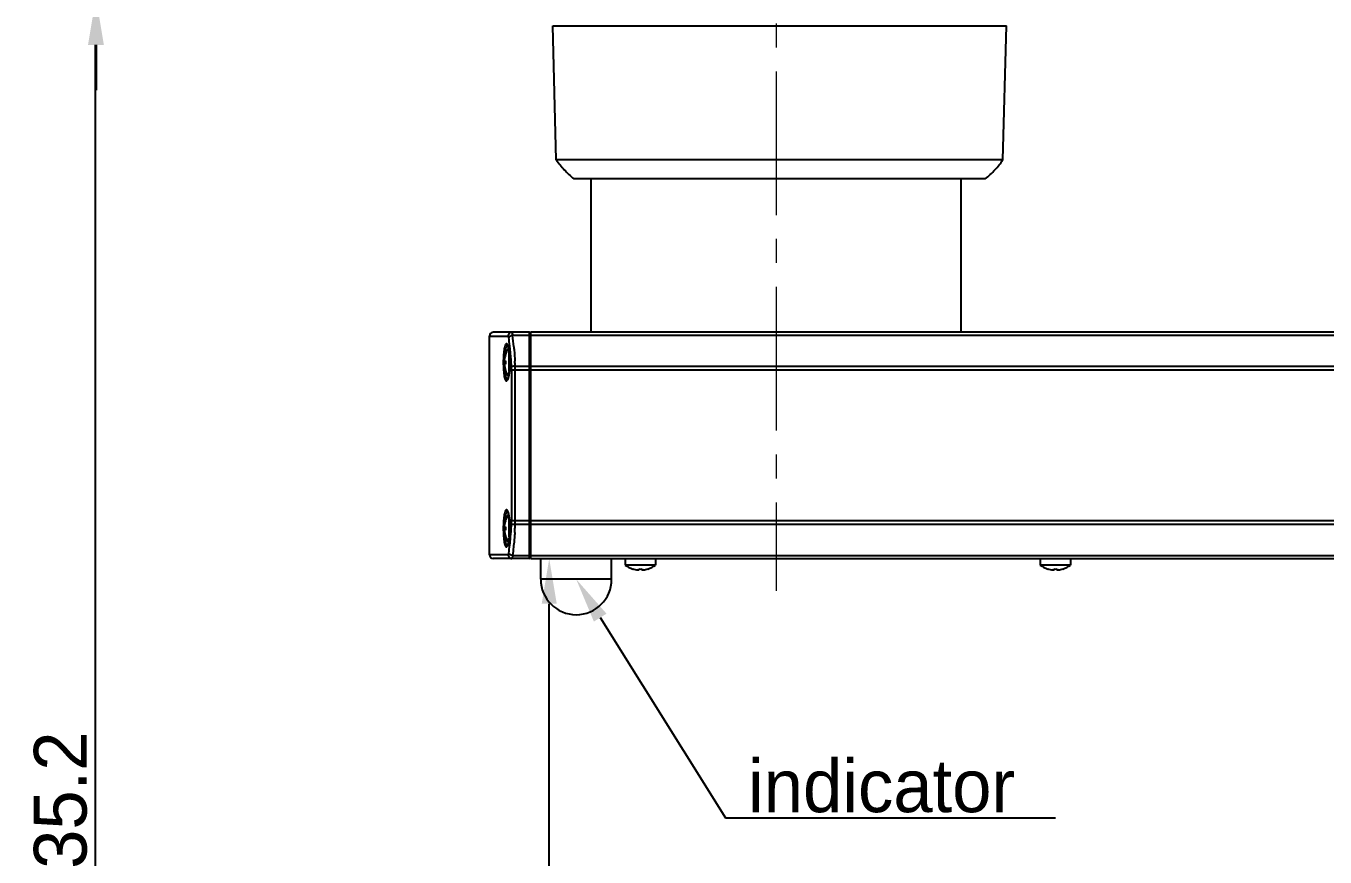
# Model space of a CAD drawing. Header units: millimetres. Extents: x 4086 to 8300, y 123 to 1549.
# Drawn here: x 6696.8 to 6868.9, y 976.3 to 1086.5 of the extents above; entities that cross this region are included whole.
import ezdxf
from ezdxf import colors
from ezdxf.entities.mleader import LeaderData, LeaderLine
from ezdxf.math import Vec2, Vec3

# ---------------------------------------------------------------- set-up
doc = ezdxf.new("R2010")
doc.units = ezdxf.units.MM
doc.linetypes.add('CENTER2', pattern=[28.575, 19.05, -3.175, 3.175, -3.175])
doc.layers.add('中心线层', color=7, linetype='CENTER2', lineweight=0)
doc.layers.add('标注层', color=7, linetype='Continuous', lineweight=0)
doc.layers.add('外形图', color=7, linetype='Continuous')
doc.styles.add('思源黑', font='SourceHanSansCN-Normal.ttf')
doc.dimstyles.new('尺寸标注_1_4比例', dxfattribs={"dimtxt": 7, "dimasz": 6, "dimexe": 2, "dimexo": 1.5, "dimgap": 1, "dimtad": 1, "dimdec": 1, "dimlfac": 4, "dimdsep": 46, "dimtxsty": '思源黑', "dimcen": 0.09, "dimadec": 0, "dimazin": 0, "dimtp": 0.01, "dimtm": 0.01, "dimtfac": 1, "dimtdec": 1, "dimtofl": 0, "dimtmove": 0, "dimatfit": 3, "dimfxl": 1, "dimtolj": 1, "dimarcsym": 0})

# ---------------------------------------------------------------- blocks, each defined once
blk = doc.blocks.new('*D1288')
at = {"layer": 'Defpoints', "color": 0}
for p in [(6724.63, 1097.49), (6706.08, 1089.99), (6724.63, 1089.99)]:
    blk.add_point(p, dxfattribs=at)
at = {"layer": '标注层', "color": 0, "lineweight": -2}
for p, q in [((6706.08, 1103.49), (6706.08, 1109.49)), ((6723.13, 1097.49), (6704.08, 1097.49)), ((6723.13, 1089.99), (6704.08, 1089.99)), ((6706.08, 1083.99), (6706.08, 1077.99))]:
    blk.add_line(p, q, dxfattribs=at)
at = {"layer": '标注层', "color": 0}
for points in [[(6705.08, 1103.49), (6707.08, 1103.49), (6706.08, 1097.49)], [(6707.08, 1083.99), (6705.08, 1083.99), (6706.08, 1089.99)]]:
    blk.add_solid(points, dxfattribs=at)
at = {"layer": '标注层', "color": 0, "insert": (6701.45, 1093.42), "char_height": 7, "attachment_point": 5, "rotation": 90, "style": '思源黑'}
blk.add_mtext('\\A1;30', dxfattribs=at)
blk = doc.blocks.new('*D1290')
at = {"layer": 'Defpoints', "color": 0}
for p in [(6705.98, 1089.99), (6723.13, 1089.99), (7085.41, 872.48)]:
    blk.add_point(p, dxfattribs=at)
at = {"layer": '标注层', "color": 0, "lineweight": -2}
for p, q in [((6721.63, 1089.99), (6703.98, 1089.99)), ((6705.98, 878.48), (6705.98, 1083.99)), ((7083.91, 872.48), (6703.98, 872.48))]:
    blk.add_line(p, q, dxfattribs=at)
at = {"layer": '标注层', "color": 0}
for points in [[(6706.98, 1083.99), (6704.98, 1083.99), (6705.98, 1089.99)], [(6704.98, 878.48), (6706.98, 878.48), (6705.98, 872.48)]]:
    blk.add_solid(points, dxfattribs=at)
at = {"layer": '标注层', "color": 0, "insert": (6701.35, 981.24), "char_height": 7, "attachment_point": 5, "rotation": 90, "style": '思源黑'}
blk.add_mtext('\\A1;435.2', dxfattribs=at)
blk = doc.blocks.new('*D1292')
at = {"layer": 'Defpoints', "color": 0}
for p in [(6827.13, 1097.49), (6990.69, 1097.49), (6915.43, 1087.13)]:
    blk.add_point(p, dxfattribs=at)
at = {"layer": '标注层', "color": 0, "lineweight": -2}
for p, q in [((6990.69, 1103.49), (6990.69, 1121.12)), ((6828.63, 1097.49), (6992.69, 1097.49)), ((6916.93, 1087.13), (6992.69, 1087.13)), ((6990.69, 1081.13), (6990.69, 1075.13))]:
    blk.add_line(p, q, dxfattribs=at)
at = {"layer": '标注层', "color": 0}
for points in [[(6989.69, 1103.49), (6991.69, 1103.49), (6990.69, 1097.49)], [(6991.69, 1081.13), (6989.69, 1081.13), (6990.69, 1087.13)]]:
    blk.add_solid(points, dxfattribs=at)
at = {"layer": '标注层', "color": 0, "insert": (6986.13, 1115.3), "char_height": 7, "attachment_point": 5, "rotation": 90, "style": '思源黑'}
blk.add_mtext('\\A1;22', dxfattribs=at)
blk = doc.blocks.new('*D1296')
at = {"layer": 'Defpoints', "color": 0}
for p in [(6825.63, 1097.49), (7146.83, 1097.49), (7071.18, 836.63)]:
    blk.add_point(p, dxfattribs=at)
at = {"layer": '标注层', "color": 0, "lineweight": -2}
for p, q in [((6827.13, 1097.49), (7148.83, 1097.49)), ((7146.83, 842.63), (7146.83, 1091.49)), ((7072.68, 836.63), (7148.83, 836.63))]:
    blk.add_line(p, q, dxfattribs=at)
at = {"layer": '标注层', "color": 0}
for points in [[(7147.83, 1091.49), (7145.83, 1091.49), (7146.83, 1097.49)], [(7145.83, 842.63), (7147.83, 842.63), (7146.83, 836.63)]]:
    blk.add_solid(points, dxfattribs=at)
at = {"layer": '标注层', "color": 0, "insert": (7142.2, 969.51), "char_height": 7, "attachment_point": 5, "rotation": 90, "style": '思源黑'}
blk.add_mtext('\\A1;523.7', dxfattribs=at)
blk = doc.blocks.new('*D1348')
at = {"layer": 'Defpoints', "color": 0}
for p in [(6763.68, 1015.88), (6766.1, 1015.88), (6905.35, 908.39)]:
    blk.add_point(p, dxfattribs=at)
at = {"layer": '标注层', "color": 0, "lineweight": -2}
for p, q in [((6765.18, 1015.88), (6768.1, 1015.88)), ((6766.1, 914.39), (6766.1, 1009.88)), ((6903.85, 908.39), (6764.1, 908.39))]:
    blk.add_line(p, q, dxfattribs=at)
at = {"layer": '标注层', "color": 0}
for points in [[(6767.1, 1009.88), (6765.1, 1009.88), (6766.1, 1015.88)], [(6765.1, 914.39), (6767.1, 914.39), (6766.1, 908.39)]]:
    blk.add_solid(points, dxfattribs=at)
at = {"layer": '标注层', "color": 0, "insert": (6761.46, 962.14), "char_height": 7, "attachment_point": 5, "rotation": 90, "style": '思源黑'}
blk.add_mtext('\\A1;430', dxfattribs=at)
blk = doc.blocks.new('*D1349')
at = {"layer": 'Defpoints', "color": 0}
for p in [(6817.4, 1097.49), (7115.06, 1097.49), (7067.16, 1012.17)]:
    blk.add_point(p, dxfattribs=at)
at = {"layer": '标注层', "color": 0, "lineweight": -2}
for p, q in [((6818.9, 1097.49), (7117.06, 1097.49)), ((7115.06, 1018.17), (7115.06, 1091.49)), ((7068.66, 1012.17), (7117.06, 1012.17))]:
    blk.add_line(p, q, dxfattribs=at)
at = {"layer": '标注层', "color": 0}
for points in [[(7116.06, 1091.49), (7114.06, 1091.49), (7115.06, 1097.49)], [(7114.06, 1018.17), (7116.06, 1018.17), (7115.06, 1012.17)]]:
    blk.add_solid(points, dxfattribs=at)
at = {"layer": '标注层', "color": 0, "insert": (7110.43, 1054.83), "char_height": 7, "attachment_point": 5, "rotation": 90, "style": '思源黑'}
blk.add_mtext('\\A1;167.3', dxfattribs=at)

msp = doc.modelspace()

# ---------------------------------------------------------------- linework, layer by layer
at = {"layer": '中心线层'}
msp.add_line((6796.1752, 1109.0584), (6796.1752, 1011.6098), dxfattribs=at)
at = {"layer": '外形图', "color": 7, "linetype": 'Continuous'}
for p, q in [((6767.0353, 1068.7367), (6766.5701, 1086.4998)), ((6766.5701, 1086.4998), (6826.6875, 1086.4998)), ((6826.2224, 1068.7367), (6826.6875, 1086.4998)), ((6826.2224, 1068.7367), (6767.0353, 1068.7367)), ((6823.8788, 1066.2367), (6769.3788, 1066.2367)), ((6771.6752, 1045.8846), (6771.6752, 1066.2367)), ((6820.6752, 1045.8846), (6820.6752, 1066.2367)), ((6758.1752, 1016.3846), (6758.1752, 1045.3846)), ((6758.1752, 1045.3846), (6760.6632, 1045.3846)), ((6763.4252, 1045.8846), (6758.6752, 1045.8846)), ((6763.4252, 1045.4768), (6761.2295, 1045.4768)), ((6763.4252, 1045.8846), (6763.4252, 1015.8846)), ((6763.6752, 1015.8846), (6763.6752, 1045.8846)), ((6962.1752, 1045.8846), (6763.6752, 1045.8846)), ((6962.1752, 1045.4768), (6763.6752, 1045.4768)), ((6760.1562, 1041.8846), (6760.0159, 1041.8846)), ((6760.1538, 1042.1046), (6760.2919, 1042.1046)), ((6760.1538, 1041.6646), (6760.2919, 1041.6646)), ((6760.2919, 1042.8884), (6760.2853, 1042.8922)), ((6760.8134, 1040.7426), (6760.8134, 1043.0279)), ((6760.865, 1042.2525), (6760.8703, 1041.8846)), ((6760.8703, 1041.8846), (6760.8655, 1041.5361)), ((6760.8703, 1041.8846), (6760.873, 1041.8846)), ((6760.2853, 1040.8771), (6760.2919, 1040.8809)), ((6761.0946, 1040.8846), (6761.0946, 1020.8846)), ((6761.0946, 1040.8846), (6964.7557, 1040.8846)), ((6761.5795, 1041.3846), (6763.4252, 1041.3846)), ((6761.585, 1020.8846), (6761.585, 1040.8846)), ((6763.6752, 1041.3846), (6962.1752, 1041.3846)), ((6760.2919, 1020.8884), (6760.2853, 1020.8922)), ((6760.8134, 1018.7426), (6760.8134, 1021.0279)), ((6964.7557, 1020.8846), (6761.0946, 1020.8846)), ((6760.1562, 1019.8846), (6760.0159, 1019.8846)), ((6760.1538, 1020.1046), (6760.2919, 1020.1046)), ((6760.1538, 1019.6646), (6760.2919, 1019.6646)), ((6760.865, 1020.2525), (6760.8703, 1019.8846)), ((6760.8703, 1019.8846), (6760.8655, 1019.5361)), ((6760.8703, 1019.8846), (6760.873, 1019.8846)), ((6763.4252, 1020.3846), (6761.5795, 1020.3846)), ((6962.1752, 1020.3846), (6763.6752, 1020.3846)), ((6760.2853, 1018.8771), (6760.2919, 1018.8809)), ((6760.6632, 1016.3846), (6758.1752, 1016.3846)), ((6763.4252, 1015.8846), (6758.6752, 1015.8846)), ((6761.2295, 1016.2924), (6763.4252, 1016.2924)), ((6763.6752, 1016.2924), (6962.1752, 1016.2924)), ((6763.6752, 1015.8846), (6962.1752, 1015.8846)), ((6764.9752, 1013.1346), (6764.9752, 1015.8846)), ((6774.3752, 1013.1346), (6774.3752, 1015.8846)), ((6776.1752, 1015.8846), (6776.1752, 1015.0229)), ((6780.1752, 1015.8846), (6780.1752, 1015.0229)), ((6831.1752, 1015.8846), (6831.1752, 1015.0229)), ((6835.1752, 1015.8846), (6835.1752, 1015.0229)), ((6780.1752, 1015.0229), (6776.1752, 1015.0229)), ((6777.1714, 1014.5013), (6777.1676, 1014.4947)), ((6777.9552, 1014.3632), (6777.9552, 1014.5013)), ((6778.3952, 1014.5013), (6778.3952, 1014.3632)), ((6779.1827, 1014.4947), (6779.1789, 1014.5013)), ((6835.1752, 1015.0229), (6831.1752, 1015.0229)), ((6832.1714, 1014.5013), (6832.1676, 1014.4947)), ((6832.9552, 1014.3632), (6832.9552, 1014.5013)), ((6833.3952, 1014.5013), (6833.3952, 1014.3632)), ((6834.1827, 1014.4947), (6834.1789, 1014.5013)), ((6774.3752, 1013.1346), (6764.9752, 1013.1346))]:
    msp.add_line(p, q, dxfattribs=at)
for points in [[(6760.5488, 1044.1895), (6760.5551, 1044.1809), (6760.6445, 1043.9778), (6760.7451, 1043.5508)], [(6760.7451, 1043.5508), (6760.8231, 1042.9537), (6760.865, 1042.2525)], [(6760.8655, 1041.5361), (6760.8235, 1040.8193), (6760.7436, 1040.2101)], [(6760.7436, 1040.2101), (6760.6409, 1039.7806), (6760.6122, 1039.7012)], [(6760.6122, 1039.7012), (6760.553, 1039.5853), (6760.5677, 1039.5766)], [(6760.5488, 1022.1895), (6760.5551, 1022.1809), (6760.6445, 1021.9778), (6760.7451, 1021.5508)], [(6760.7451, 1021.5508), (6760.8231, 1020.9537), (6760.865, 1020.2525)], [(6760.8655, 1019.5361), (6760.8235, 1018.8193), (6760.7436, 1018.2101)], [(6760.6122, 1017.7012), (6760.553, 1017.5853), (6760.5677, 1017.5766)], [(6760.7436, 1018.2101), (6760.6409, 1017.7806), (6760.6122, 1017.7012)]]:
    msp.add_lwpolyline(points, dxfattribs=at)
for centre, radius, start, end in [((6758.6752, 1045.3846), 0.5, 90, 180), ((6715.083, 1039.233), 46.567, 5.837677, 7.70553), ((6763.4252, 1045.6346), 0.25, 0, 90), ((6763.3752, 1041.8846), 3.25, 145.600419, 161.939792), ((6760.5632, 1044.114), 0.0788, 86.974275, 97.295935), ((6755.2612, 1042.6048), 5.5696, 9.479742, 10.298696), ((6753.8896, 1042.3844), 6.9588, 7.251836, 9.409727), ((6752.3211, 1042.1854), 8.5398, 5.615392, 7.248341), ((6775.487, 1041.8844), 15.4711, 179.162996, 180.835002), ((6775.3303, 1041.887), 15.3144, 178.593999, 179.164216), ((6775.3309, 1041.882), 15.315, 180.833784, 181.402855), ((6774.2481, 1041.9181), 14.2318, 177.027675, 178.612111), ((6774.3495, 1041.8545), 14.3333, 181.388851, 182.812617), ((6772.3056, 1042.0178), 12.2867, 175.785351, 177.022537), ((6763.3752, 1041.8846), 3.2425, 161.967648, 173.447828), ((6763.3752, 1041.8846), 3.2425, 186.552172, 198.032352), ((6773.8168, 1041.8845), 13.6606, 179.067027, 180.946266), ((6772.4844, 1041.9278), 12.3275, 176.788918, 177.974597), ((6770.7801, 1042.0259), 10.6204, 175.22465, 176.802328), ((6763.9555, 1041.8846), 3.6702, 176.563644, 183.436356), ((6751.1548, 1042.067), 9.7121, 4.892531, 5.636967), ((6749.4311, 1041.9335), 11.441, 2.061935, 4.822273), ((6748.2349, 1041.8833), 12.638, 357.87647, 359.283683), ((6748.241, 1041.8865), 12.632, 0.832391, 2.081095), ((6748.1591, 1041.8843), 12.7139, 0.001221, 0.83658), ((6748.1772, 1041.885), 12.6958, 359.279147, 359.998245), ((6734.017, 1040.5151), 27.0853, 2.9246, 4.065401), ((6738.6045, 1040.7476), 22.4919, 1.463549, 2.929119), ((6728.4135, 1040.5105), 33.1774, 2.379001, 2.635143), ((6727.2715, 1040.4648), 34.3203, 1.535743, 2.376123), ((6772.4328, 1041.7597), 12.4141, 182.809684, 184.210665), ((6770.2766, 1041.6004), 10.2521, 184.207537, 186.133869), ((6770.7387, 1041.7416), 10.579, 182.970082, 184.785849), ((6768.684, 1041.5641), 8.5166, 184.749717, 186.588799), ((6763.3905, 1041.8925), 3.2671, 198.108626, 214.395763), ((6757.8606, 1040.6114), 2.9113, 344.897177, 345.858991), ((6755.4873, 1041.1254), 5.3402, 349.208469, 350.390541), ((6754.4618, 1041.2978), 6.3801, 350.401073, 351.989177), ((6752.9655, 1041.5085), 7.8911, 351.988454, 354.133455), ((6751.2506, 1041.6941), 9.616, 354.078058, 355.198952), ((6750.2537, 1041.778), 10.6165, 355.197727, 356.413582), ((6749.106, 1041.849), 11.7663, 356.418292, 357.886215), ((6743.6979, 1040.8853), 17.3968, 359.997655, 1.438698), ((6738.7893, 1040.8854), 22.7957, 359.997944, 1.254768), ((6759.2647, 1040.1791), 1.4416, 339.239039, 339.938761), ((6772.3056, 1020.0178), 12.2867, 175.785351, 177.022537), ((6763.3752, 1019.8846), 3.2425, 161.967648, 173.447828), ((6770.7801, 1020.0259), 10.6204, 175.22465, 176.802328), ((6763.3904, 1019.8771), 3.2669, 145.454569, 161.897237), ((6760.5632, 1022.114), 0.0788, 86.974275, 97.295935), ((6755.2612, 1020.6048), 5.5696, 9.479742, 10.298696), ((6753.8896, 1020.3844), 6.9588, 7.251836, 9.409727), ((6752.3211, 1020.1854), 8.5398, 5.615392, 7.248341), ((6751.1548, 1020.067), 9.7121, 4.892531, 5.636967), ((6749.4311, 1019.9335), 11.441, 2.061935, 4.822273), ((6743.6979, 1020.8839), 17.3968, 358.561292, 0.002358), ((6738.7893, 1020.8838), 22.7957, 358.745232, 0.002056), ((6775.487, 1019.8844), 15.4711, 179.162996, 180.835002), ((6775.3303, 1019.887), 15.3144, 178.593999, 179.164216), ((6775.3309, 1019.882), 15.315, 180.833784, 181.402855), ((6774.2481, 1019.9181), 14.2318, 177.027675, 178.612111), ((6774.3495, 1019.8545), 14.3333, 181.388851, 182.812617), ((6772.4328, 1019.7597), 12.4141, 182.809684, 184.210665), ((6763.3752, 1019.8846), 3.2425, 186.552172, 198.032352), ((6773.8168, 1019.8845), 13.6606, 179.067027, 180.946266), ((6772.4832, 1019.9278), 12.3262, 176.788879, 177.9721), ((6770.7387, 1019.7416), 10.579, 182.970081, 184.78585), ((6763.9555, 1019.8846), 3.6702, 176.563644, 183.436356), ((6749.106, 1019.849), 11.7663, 356.418292, 357.886215), ((6748.2349, 1019.8833), 12.638, 357.87647, 359.283683), ((6748.241, 1019.8865), 12.632, 0.832391, 2.081095), ((6748.1591, 1019.8843), 12.7139, 0.001221, 0.83658), ((6748.1772, 1019.885), 12.6958, 359.279147, 359.998245), ((6738.5709, 1021.0228), 22.5256, 357.05188, 358.535583), ((6731.1878, 1021.1037), 30.3993, 356.679285, 357.699848), ((6725.4562, 1021.3472), 36.1359, 357.678697, 357.913549), ((6720.6165, 1021.5193), 40.9788, 357.919557, 358.413365), ((6763.4273, 1022.1479), 1.7633, 269.929485, 274.091996), ((6770.2766, 1019.6004), 10.2521, 184.207537, 186.133869), ((6768.684, 1019.5641), 8.5166, 184.749717, 186.588799), ((6763.3901, 1019.8923), 3.2666, 198.107821, 214.42075), ((6759.2647, 1018.1791), 1.4416, 339.239039, 339.938761), ((6757.8606, 1018.6114), 2.9113, 344.897177, 345.858991), ((6755.4873, 1019.1254), 5.3402, 349.208468, 350.390541), ((6706.9972, 1023.9889), 54.2479, 352.159362, 353.301423), ((6754.4618, 1019.2978), 6.3801, 350.401073, 351.989177), ((6752.9655, 1019.5085), 7.8911, 351.988454, 354.133455), ((6751.2506, 1019.6941), 9.616, 354.078058, 355.198952), ((6750.2537, 1019.778), 10.6165, 355.197727, 356.413582), ((6717.0445, 1022.7705), 44.1271, 353.350848, 353.674553), ((6758.6752, 1016.3846), 0.5, 180, 270), ((6763.4252, 1016.1346), 0.25, 270, 330), ((6778.1752, 1017.5846), 3.25, 232.020128, 251.939792), ((6778.1752, 1017.5846), 3.2425, 251.967648, 263.447828), ((6778.1752, 1018.1674), 3.6727, 266.565833, 273.434167), ((6778.1752, 1017.5846), 3.2425, 276.552172, 288.032352), ((6778.1752, 1017.5846), 3.25, 288.060208, 307.979872), ((6833.1752, 1017.5846), 3.25, 232.020128, 251.939792), ((6833.1752, 1017.5846), 3.2425, 251.967648, 263.447828), ((6833.1752, 1018.1674), 3.6727, 266.565833, 273.434167), ((6833.1752, 1017.5846), 3.2425, 276.552172, 288.032352), ((6833.1752, 1017.5846), 3.25, 288.060208, 307.979872), ((6769.6752, 1013.1346), 4.7, 180, 0)]:
    msp.add_arc(centre, radius, start, end, dxfattribs=at)
for points, knots in [([(6767.0353, 1068.7367), (6767.3558, 1068.2792), (6768.0718, 1067.3804), (6768.9165, 1066.5982), (6769.3788, 1066.2367)], [0, 0, 0, 0, 0.48764984, 1, 1, 1, 1]), ([(6823.8788, 1066.2367), (6824.3411, 1066.5982), (6825.1859, 1067.3804), (6825.9019, 1068.2792), (6826.2224, 1068.7367)], [0, 0, 0, 0, 0.51235016, 1, 1, 1, 1]), ([(6761.155, 1045.8846), (6761.0292, 1045.8846), (6760.7661, 1045.7759), (6760.6632, 1045.5119), (6760.6632, 1045.3846)], [0, 0, 0, 0, 0.49707276, 1, 1, 1, 1]), ([(6760.7379, 1045.1807), (6760.7309, 1045.2316), (6760.7207, 1045.2923), (6760.6858, 1045.3846), (6760.6632, 1045.3846)], [0, 0, 0, 0, 0.69457756, 1, 1, 1, 1]), ([(6761.2295, 1045.4768), (6761.1167, 1045.4668), (6760.9218, 1045.416), (6760.7583, 1045.264), (6760.7379, 1045.1807)], [0, 0, 0, 0, 0.56917452, 1, 1, 1, 1]), ([(6760.9178, 1043.7241), (6760.9044, 1043.8491), (6760.8499, 1044.3353), (6760.7874, 1044.8206), (6760.7379, 1045.1807)], [0, 0, 0, 0, 0.25702074, 1, 1, 1, 1]), ([(6761.155, 1045.8846), (6761.1665, 1045.8846), (6761.1847, 1045.8361), (6761.2, 1045.7653), (6761.2176, 1045.6326), (6761.2256, 1045.5339), (6761.2295, 1045.4768)], [0, 0, 0, 0, 0.08252606, 0.27991263, 0.59100831, 1, 1, 1, 1]), ([(6763.6752, 1045.3288), (6763.6752, 1045.3409), (6763.6596, 1045.4018), (6763.5992, 1045.4397), (6763.5531, 1045.4555)], [0, 0, 0, 0, 0.19970507, 1, 1, 1, 1]), ([(6760.0943, 1043.3611), (6760.0901, 1043.3263), (6760.0734, 1043.1798), (6760.0604, 1043.0329), (6760.0521, 1042.9208)], [0, 0, 0, 0, 0.23808321, 1, 1, 1, 1]), ([(6760.2484, 1044.1183), (6760.2107, 1044.0148), (6760.1501, 1043.7629), (6760.112, 1043.5078), (6760.0943, 1043.3611)], [0, 0, 0, 0, 0.42725676, 1, 1, 1, 1]), ([(6760.2356, 1043.2798), (6760.2318, 1043.2504), (6760.2166, 1043.1274), (6760.2045, 1043.004), (6760.1966, 1042.91)], [0, 0, 0, 0, 0.23905372, 1, 1, 1, 1]), ([(6760.5532, 1044.1921), (6760.5147, 1044.1872), (6760.4314, 1044.1011), (6760.3146, 1043.7973), (6760.2645, 1043.5031), (6760.2356, 1043.2798)], [0, 0, 0, 0, 0.11728091, 0.31973803, 1, 1, 1, 1]), ([(6760.4483, 1044.3385), (6760.4318, 1044.3439), (6760.3752, 1044.3412), (6760.3016, 1044.2511), (6760.2673, 1044.1703), (6760.2484, 1044.1183)], [0, 0, 0, 0, 0.162438, 0.48371497, 1, 1, 1, 1]), ([(6760.646, 1044.0038), (6760.621, 1044.084), (6760.5783, 1044.204), (6760.4937, 1044.3235), (6760.4483, 1044.3385)], [0, 0, 0, 0, 0.63714581, 1, 1, 1, 1]), ([(6760.6998, 1043.8022), (6760.6956, 1043.8203), (6760.6795, 1043.888), (6760.6611, 1043.9552), (6760.646, 1044.0038)], [0, 0, 0, 0, 0.26799463, 1, 1, 1, 1]), ([(6760.7411, 1043.6006), (6760.7379, 1043.6182), (6760.7252, 1043.6857), (6760.7112, 1043.7528), (6760.6998, 1043.8022)], [0, 0, 0, 0, 0.26183652, 1, 1, 1, 1]), ([(6761.0342, 1042.4353), (6761.0264, 1042.5455), (6760.9935, 1042.9756), (6760.9521, 1043.405), (6760.9178, 1043.7241)], [0, 0, 0, 0, 0.25607959, 1, 1, 1, 1]), ([(6761.4085, 1043.9694), (6761.4243, 1043.815), (6761.4876, 1043.1717), (6761.5333, 1042.5266), (6761.5558, 1042.0359)], [0, 0, 0, 0, 0.240121, 1, 1, 1, 1]), ([(6760.1538, 1041.5146), (6760.1527, 1041.5244), (6760.149, 1041.5599), (6760.1466, 1041.5956), (6760.1467, 1041.6215)], [0, 0, 0, 0, 0.27500189, 1, 1, 1, 1]), ([(6760.1538, 1042.1046), (6760.1496, 1042.1046), (6760.1487, 1042.1159), (6760.1477, 1042.1218), (6760.1475, 1042.1247)], [0, 0, 0, 0, 0.59037011, 1, 1, 1, 1]), ([(6760.1475, 1041.6445), (6760.1477, 1041.6474), (6760.1487, 1041.6534), (6760.1496, 1041.6646), (6760.1538, 1041.6646)], [0, 0, 0, 0, 0.4096573, 1, 1, 1, 1]), ([(6760.0832, 1040.5049), (6760.1, 1040.3499), (6760.1369, 1040.0779), (6760.1961, 1039.8088), (6760.2329, 1039.6961)], [0, 0, 0, 0, 0.56795777, 1, 1, 1, 1]), ([(6760.2236, 1040.5869), (6760.2402, 1040.4439), (6760.2769, 1040.1915), (6760.3428, 1039.9028), (6760.4104, 1039.7296), (6760.4622, 1039.6321), (6760.5272, 1039.5744), (6760.5674, 1039.5766)], [0, 0, 0, 0, 0.39106687, 0.69148111, 0.80390049, 0.89065774, 1, 1, 1, 1]), ([(6760.6188, 1039.6846), (6760.6234, 1039.6974), (6760.6428, 1039.7528), (6760.6595, 1039.8092), (6760.6713, 1039.8529)], [0, 0, 0, 0, 0.23059297, 1, 1, 1, 1]), ([(6760.6837, 1039.9002), (6760.6881, 1039.9177), (6760.7062, 1039.9924), (6760.722, 1040.0677), (6760.733, 1040.1255)], [0, 0, 0, 0, 0.23516556, 1, 1, 1, 1]), ([(6761.5795, 1041.3846), (6761.4735, 1041.382), (6761.3281, 1041.3751), (6761.1664, 1041.3474), (6761.1068, 1041.3338), (6761.0891, 1041.3221)], [0, 0, 0, 0, 0.64094929, 0.87188205, 1, 1, 1, 1]), ([(6763.4252, 1041.3846), (6763.4781, 1041.3846), (6763.5508, 1041.3827), (6763.632, 1041.3713), (6763.6619, 1041.3646), (6763.6708, 1041.3589)], [0, 0, 0, 0, 0.64013247, 0.87242458, 1, 1, 1, 1]), ([(6760.2329, 1039.6961), (6760.2531, 1039.6343), (6760.2842, 1039.5509), (6760.3451, 1039.465), (6760.3886, 1039.43), (6760.4383, 1039.4232), (6760.4851, 1039.4476), (6760.5276, 1039.4946), (6760.5519, 1039.5352), (6760.5643, 1039.5588)], [0, 0, 0, 0, 0.35695269, 0.48133049, 0.57583605, 0.65474273, 0.74126016, 0.85354155, 1, 1, 1, 1]), ([(6760.5643, 1039.5588), (6760.5686, 1039.5669), (6760.5864, 1039.6025), (6760.6017, 1039.6394), (6760.6126, 1039.6681)], [0, 0, 0, 0, 0.22808927, 1, 1, 1, 1]), ([(6760.0943, 1021.3611), (6760.0901, 1021.3263), (6760.0734, 1021.1798), (6760.0604, 1021.0329), (6760.0521, 1020.9208)], [0, 0, 0, 0, 0.23808321, 1, 1, 1, 1]), ([(6760.2484, 1022.1183), (6760.2107, 1022.0148), (6760.1501, 1021.7629), (6760.112, 1021.5078), (6760.0943, 1021.3611)], [0, 0, 0, 0, 0.42725676, 1, 1, 1, 1]), ([(6760.2356, 1021.2798), (6760.2318, 1021.2504), (6760.2166, 1021.1274), (6760.2045, 1021.004), (6760.1966, 1020.91)], [0, 0, 0, 0, 0.23905372, 1, 1, 1, 1]), ([(6760.5532, 1022.1921), (6760.5147, 1022.1872), (6760.4314, 1022.1011), (6760.3146, 1021.7973), (6760.2645, 1021.5031), (6760.2356, 1021.2798)], [0, 0, 0, 0, 0.11728091, 0.31973803, 1, 1, 1, 1]), ([(6760.4483, 1022.3385), (6760.4318, 1022.3439), (6760.3752, 1022.3412), (6760.3016, 1022.2511), (6760.2673, 1022.1703), (6760.2484, 1022.1183)], [0, 0, 0, 0, 0.162438, 0.48371497, 1, 1, 1, 1]), ([(6760.646, 1022.0038), (6760.621, 1022.084), (6760.5783, 1022.204), (6760.4937, 1022.3235), (6760.4483, 1022.3385)], [0, 0, 0, 0, 0.63714581, 1, 1, 1, 1]), ([(6760.6998, 1021.8022), (6760.6956, 1021.8203), (6760.6795, 1021.888), (6760.6611, 1021.9552), (6760.646, 1022.0038)], [0, 0, 0, 0, 0.26799463, 1, 1, 1, 1]), ([(6760.7411, 1021.6006), (6760.7379, 1021.6182), (6760.7252, 1021.6857), (6760.7112, 1021.7528), (6760.6998, 1021.8022)], [0, 0, 0, 0, 0.26183652, 1, 1, 1, 1]), ([(6760.1538, 1019.5146), (6760.1527, 1019.5244), (6760.149, 1019.5599), (6760.1466, 1019.5956), (6760.1467, 1019.6215)], [0, 0, 0, 0, 0.27500189, 1, 1, 1, 1]), ([(6760.1538, 1020.1046), (6760.1496, 1020.1046), (6760.1487, 1020.1159), (6760.1477, 1020.1218), (6760.1475, 1020.1247)], [0, 0, 0, 0, 0.59037011, 1, 1, 1, 1]), ([(6760.1475, 1019.6445), (6760.1477, 1019.6474), (6760.1487, 1019.6534), (6760.1496, 1019.6646), (6760.1538, 1019.6646)], [0, 0, 0, 0, 0.4096573, 1, 1, 1, 1]), ([(6760.9029, 1017.9088), (6760.9203, 1018.0655), (6760.9888, 1018.7161), (6761.0413, 1019.3684), (6761.0667, 1019.8642)], [0, 0, 0, 0, 0.2410327, 1, 1, 1, 1]), ([(6761.5795, 1020.3846), (6761.4731, 1020.3872), (6761.3275, 1020.3941), (6761.1659, 1020.4219), (6761.1067, 1020.4356), (6761.0891, 1020.4471)], [0, 0, 0, 0, 0.64329157, 0.87305974, 1, 1, 1, 1]), ([(6761.536, 1019.3428), (6761.5282, 1019.2096), (6761.4941, 1018.6937), (6761.4472, 1018.1787), (6761.408, 1017.7971)], [0, 0, 0, 0, 0.25805261, 1, 1, 1, 1]), ([(6763.6752, 1020.4159), (6763.6752, 1020.4122), (6763.6617, 1020.4053), (6763.6243, 1020.3955), (6763.5835, 1020.3913), (6763.5531, 1020.3891)], [0, 0, 0, 0, 0.08645359, 0.2814898, 1, 1, 1, 1]), ([(6760.0832, 1018.5049), (6760.1, 1018.3499), (6760.1369, 1018.0779), (6760.1961, 1017.8088), (6760.2329, 1017.6961)], [0, 0, 0, 0, 0.56795778, 1, 1, 1, 1]), ([(6760.2236, 1018.5869), (6760.2402, 1018.4439), (6760.2769, 1018.1915), (6760.3428, 1017.9028), (6760.4104, 1017.7296), (6760.4622, 1017.6321), (6760.5272, 1017.5744), (6760.5674, 1017.5766)], [0, 0, 0, 0, 0.39106687, 0.69148111, 0.80390049, 0.89065774, 1, 1, 1, 1]), ([(6760.2329, 1017.6961), (6760.2531, 1017.6343), (6760.2842, 1017.5509), (6760.3451, 1017.465), (6760.3886, 1017.43), (6760.4383, 1017.4232), (6760.4851, 1017.4476), (6760.5276, 1017.4946), (6760.5519, 1017.5352), (6760.5643, 1017.5588)], [0, 0, 0, 0, 0.35695267, 0.48133047, 0.57583602, 0.65474271, 0.74126015, 0.85354154, 1, 1, 1, 1]), ([(6760.5643, 1017.5588), (6760.5686, 1017.5669), (6760.5864, 1017.6025), (6760.6017, 1017.6394), (6760.6126, 1017.6681)], [0, 0, 0, 0, 0.22808927, 1, 1, 1, 1]), ([(6760.6188, 1017.6846), (6760.6234, 1017.6974), (6760.6428, 1017.7528), (6760.6595, 1017.8092), (6760.6713, 1017.8529)], [0, 0, 0, 0, 0.23059297, 1, 1, 1, 1]), ([(6760.6837, 1017.9002), (6760.6881, 1017.9177), (6760.7062, 1017.9924), (6760.722, 1018.0677), (6760.733, 1018.1255)], [0, 0, 0, 0, 0.23516556, 1, 1, 1, 1]), ([(6761.408, 1017.7971), (6761.3947, 1017.6676), (6761.3409, 1017.1654), (6761.28, 1016.664), (6761.2295, 1016.2924)], [0, 0, 0, 0, 0.25757526, 1, 1, 1, 1]), ([(6760.6632, 1016.3846), (6760.6858, 1016.3846), (6760.7207, 1016.4769), (6760.7309, 1016.5376), (6760.7379, 1016.5885)], [0, 0, 0, 0, 0.30540356, 1, 1, 1, 1]), ([(6760.6632, 1016.3846), (6760.6632, 1016.2574), (6760.7661, 1015.9933), (6761.0292, 1015.8846), (6761.155, 1015.8846)], [0, 0, 0, 0, 0.50292746, 1, 1, 1, 1]), ([(6761.2295, 1016.2924), (6761.1152, 1016.3026), (6760.92, 1016.3538), (6760.758, 1016.5066), (6760.7379, 1016.5885)], [0, 0, 0, 0, 0.57637304, 1, 1, 1, 1]), ([(6761.2295, 1016.2924), (6761.2256, 1016.2353), (6761.2176, 1016.1366), (6761.2, 1016.0039), (6761.1847, 1015.9331), (6761.1665, 1015.8846), (6761.155, 1015.8846)], [0, 0, 0, 0, 0.4089909, 0.72008634, 0.91747172, 1, 1, 1, 1]), ([(6763.4252, 1016.2924), (6763.4452, 1016.2924), (6763.5204, 1016.2988), (6763.5999, 1016.3247), (6763.6392, 1016.3647)], [0, 0, 0, 0, 0.26361906, 1, 1, 1, 1]), ([(6777.9552, 1014.3632), (6777.9552, 1014.3591), (6777.9439, 1014.3582), (6777.9379, 1014.3572), (6777.935, 1014.357)], [0, 0, 0, 0, 0.59036711, 1, 1, 1, 1]), ([(6778.4153, 1014.357), (6778.4124, 1014.3572), (6778.4064, 1014.3582), (6778.3952, 1014.3591), (6778.3952, 1014.3632)], [0, 0, 0, 0, 0.40966228, 1, 1, 1, 1]), ([(6778.5452, 1014.3632), (6778.5356, 1014.3621), (6778.5006, 1014.3586), (6778.4655, 1014.3562), (6778.4399, 1014.3561)], [0, 0, 0, 0, 0.27381897, 1, 1, 1, 1]), ([(6832.9552, 1014.3632), (6832.9552, 1014.3591), (6832.9439, 1014.3582), (6832.9379, 1014.3572), (6832.935, 1014.357)], [0, 0, 0, 0, 0.59036711, 1, 1, 1, 1]), ([(6833.4153, 1014.357), (6833.4124, 1014.3572), (6833.4064, 1014.3582), (6833.3952, 1014.3591), (6833.3952, 1014.3632)], [0, 0, 0, 0, 0.40966228, 1, 1, 1, 1]), ([(6833.5452, 1014.3632), (6833.5356, 1014.3621), (6833.5006, 1014.3586), (6833.4655, 1014.3562), (6833.4399, 1014.3561)], [0, 0, 0, 0, 0.27381897, 1, 1, 1, 1])]:
    msp.add_open_spline(points, degree=3, knots=knots, dxfattribs=at)
for points in [[(6763.5531, 1045.4555), (6763.5123, 1045.4696), (6763.4684, 1045.4768), (6763.4252, 1045.4768)], [(6760.1467, 1042.1477), (6760.1467, 1042.1583), (6760.147, 1042.169), (6760.1475, 1042.1796)], [(6760.1475, 1042.1247), (6760.1469, 1042.1323), (6760.1467, 1042.14), (6760.1467, 1042.1477)], [(6760.1467, 1041.6215), (6760.1467, 1041.6292), (6760.1469, 1041.6369), (6760.1475, 1041.6445)], [(6760.1475, 1042.1796), (6760.1487, 1042.2047), (6760.1509, 1042.2297), (6760.1538, 1042.2546)], [(6760.1467, 1020.1477), (6760.1467, 1020.1583), (6760.147, 1020.169), (6760.1475, 1020.1796)], [(6760.1475, 1020.1247), (6760.1469, 1020.1323), (6760.1467, 1020.14), (6760.1467, 1020.1477)], [(6760.1467, 1019.6215), (6760.1467, 1019.6292), (6760.1469, 1019.6369), (6760.1475, 1019.6445)], [(6760.1475, 1020.1796), (6760.1487, 1020.2047), (6760.1509, 1020.2297), (6760.1538, 1020.2546)], [(6777.8802, 1014.357), (6777.8551, 1014.3582), (6777.8301, 1014.3604), (6777.8052, 1014.3632)], [(6777.9104, 1014.3561), (6777.9003, 1014.3562), (6777.8902, 1014.3565), (6777.8802, 1014.357)], [(6777.935, 1014.357), (6777.9268, 1014.3563), (6777.9186, 1014.3561), (6777.9104, 1014.3561)], [(6778.4399, 1014.3561), (6778.4317, 1014.3561), (6778.4235, 1014.3563), (6778.4153, 1014.357)], [(6832.8802, 1014.357), (6832.8551, 1014.3582), (6832.8301, 1014.3604), (6832.8052, 1014.3632)], [(6832.9104, 1014.3561), (6832.9003, 1014.3562), (6832.8902, 1014.3565), (6832.8802, 1014.357)], [(6832.935, 1014.357), (6832.9268, 1014.3563), (6832.9186, 1014.3561), (6832.9104, 1014.3561)], [(6833.4399, 1014.3561), (6833.4317, 1014.3561), (6833.4235, 1014.3563), (6833.4153, 1014.357)]]:
    msp.add_open_spline(points, degree=3, dxfattribs=at)

# ---------------------------------------------------------------- dimensions: what is measured, and where the dimension line sits
at = {"layer": '标注层'}
for base, p1, p2, text, picture, middle in [((6990.6908, 1097.4867), (6915.4252, 1087.1314), (6827.1288, 1097.4867), '22', '*D1292', (6990.6908, 1115.3012)), ((7115.0612, 1097.4867), (7067.1577, 1012.1737), (6817.4014, 1097.4867), '167.3', '*D1349', (7115.0612, 1054.8302)), ((7146.8315, 1097.4867), (7071.1752, 836.6346), (6825.6288, 1097.4867), '523.7', '*D1296', (7146.8315, 969.5096))]:
    dim = msp.add_linear_dim(base=base, p1=p1, p2=p2, angle=90, text=text, dimstyle='尺寸标注_1_4比例', dxfattribs=at)
    dim.commit()
    dim.dimension.update_dxf_attribs({"geometry": picture, "text_midpoint": middle, "dimtype": 160})
dim = msp.add_linear_dim(base=(6706.0849, 1089.9867), p1=(6724.6288, 1097.4867), p2=(6724.6288, 1089.9867), angle=90, dimstyle='尺寸标注_1_4比例', dxfattribs=at)
dim.commit()
dim.dimension.update_dxf_attribs({"geometry": '*D1288', "text_midpoint": (6706.0849, 1093.4225), "dimtype": 160})
dim = msp.add_linear_dim(base=(6705.9844, 1089.9867), p1=(7085.4125, 872.4846), p2=(6723.1288, 1089.9867), angle=90, text='435.2', dimstyle='尺寸标注_1_4比例', dxfattribs=at)
dim.commit()
dim.dimension.update_dxf_attribs({"geometry": '*D1290', "text_midpoint": (6701.3537, 981.2357)})
dim = msp.add_linear_dim(base=(6766.0956, 1015.8846), p1=(6905.354, 908.3941), p2=(6763.6752, 1015.8846), angle=90, dimstyle='尺寸标注_1_4比例', dxfattribs=at)
dim.commit()
dim.dimension.update_dxf_attribs({"geometry": '*D1348', "text_midpoint": (6761.4649, 962.1393)})

# ---------------------------------------------------------------- leaders
ml = msp.add_multileader_mtext('Standard', dxfattribs=at)
ml.set_content('{\\C7;indicator}', style='思源黑')
ml.set_leader_properties()
ml.build(insert=Vec2(0, 0))
ml.multileader.update_dxf_attribs({"text_left_attachment_type": 5, "text_right_attachment_type": 5, "dogleg_length": 1, "arrow_head_size": 6})
ctx = ml.context
ctx.base_point, ctx.char_height, ctx.arrow_head_size, ctx.plane_origin = Vec3(6790.4449, 981.5132), 7, 6, Vec3(6769.6752, 1013.1346)
ctx.left_attachment, ctx.right_attachment = 5, 5
notes = []
notes.append((ctx, [(0, (1, 1, 0), (6789.4449, 981.5132), (1, 0), 1, [(0, [(6769.6752, 1013.1346)], 0, [])])]))
ctx.mtext.insert, ctx.mtext.flow_direction = Vec3(6792.4449, 989.251), 5
for ctx, leaders in notes:
    for number, flags, end, landing, length, lines in leaders:
        leader = LeaderData()
        leader.index, (leader.has_last_leader_line, leader.has_dogleg_vector, leader.attachment_direction) = number, flags
        leader.last_leader_point, leader.dogleg_vector, leader.dogleg_length = Vec3(end), Vec3(landing), length
        for number, points, colour, breaks in lines:
            line = LeaderLine()
            line.index, line.vertices, line.color, line.breaks = number, Vec3.list(points), colors.encode_raw_color(colour), breaks
            leader.lines.append(line)
        ctx.leaders.append(leader)

doc.saveas('drawing.dxf')
